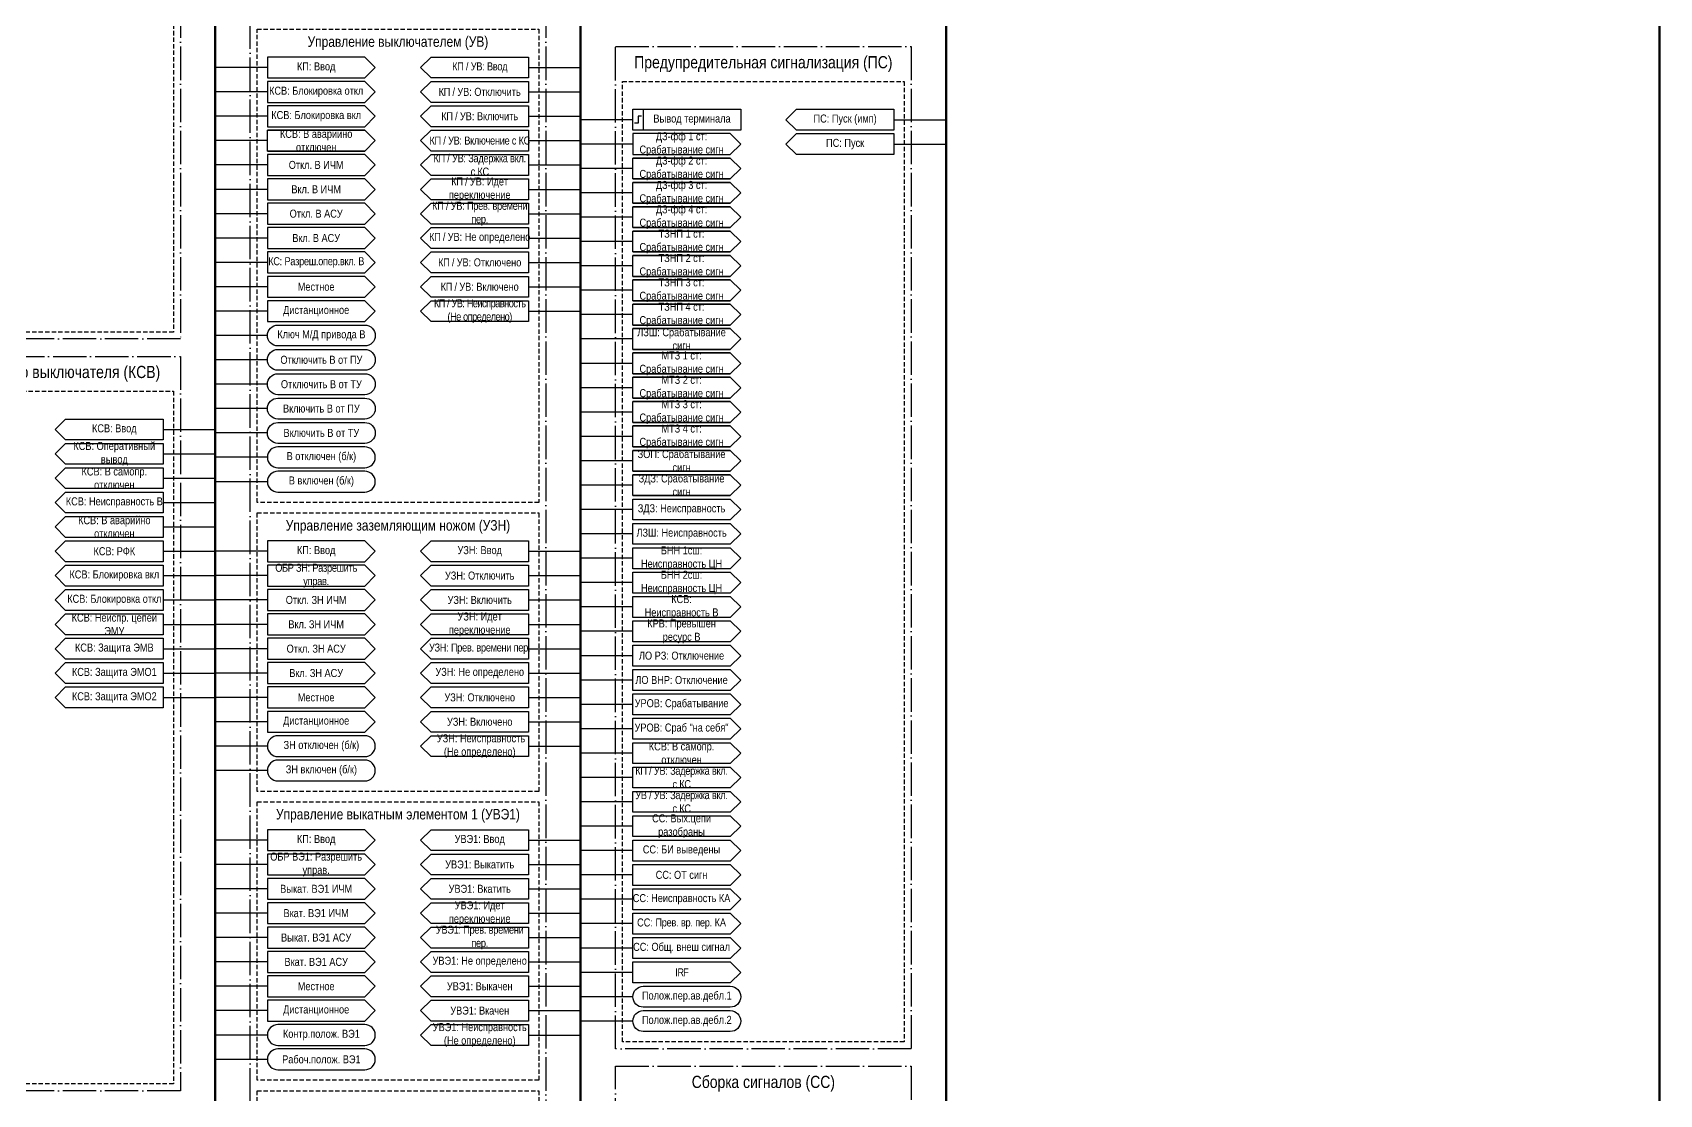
# Model space of a CAD drawing. Header units: millimetres. Extents: x 0 to 1150, y 0 to 1104.
# Drawn here: x 682.5 to 1150, y 339.9 to 645.1 of the extents above; entities that cross this region are included whole.
import ezdxf

# ---------------------------------------------------------------- set-up
doc = ezdxf.new("R2010")
doc.units = ezdxf.units.MM
doc.linetypes.add('ACAD_ISO04W100', pattern=[30, 24, -3, 0, -3])
doc.linetypes.add('штриховая2', pattern=[0.375, 0.25, -0.125])
doc.layers.add('TEXT', color=7, linetype='Continuous', lineweight=25)
doc.styles.add('2.5_Gost_RD', font='ARIALN.TTF', dxfattribs={"height": 2.5})
doc.styles.add('3.5_Gost_RD', font='ARIALN.TTF', dxfattribs={"height": 3.5})

msp = doc.modelspace()

# ---------------------------------------------------------------- linework, layer by layer
at = {"lineweight": 100, "ltscale": 100}
for p, q in [((735, 1009), (735, 39)), ((840, 1009), (840, 39)), ((945, 1009), (945, 39))]:
    msp.add_line(p, q, dxfattribs=at)
at = {"ltscale": 100}
for p, q in [((750, 635), (735, 635)), ((825, 635), (840, 635)), ((750, 628), (735, 628)), ((825, 628), (840, 628)), ((750, 621), (735, 621)), ((825, 621), (840, 621)), ((855, 620), (840, 620)), ((930, 620), (945, 620)), ((750, 614), (735, 614)), ((825, 614), (840, 614)), ((855, 613), (840, 613)), ((930, 613), (945, 613)), ((750, 607), (735, 607)), ((825, 607), (840, 607)), ((855, 606), (840, 606)), ((750, 600), (735, 600)), ((825, 600), (840, 600)), ((855, 599), (840, 599)), ((750, 593), (735, 593)), ((825, 593), (840, 593)), ((855, 592), (840, 592)), ((750, 586), (735, 586)), ((825, 586), (840, 586)), ((855, 585), (840, 585)), ((750, 579), (735, 579)), ((825, 579), (840, 579)), ((855, 578), (840, 578)), ((750, 572), (735, 572)), ((825, 572), (840, 572)), ((855, 571), (840, 571)), ((750, 565), (735, 565)), ((825, 565), (840, 565)), ((855, 564), (840, 564)), ((750, 558), (735, 558)), ((855, 557), (840, 557)), ((750, 551), (735, 551)), ((855, 550), (840, 550)), ((750, 544), (735, 544)), ((855, 543), (840, 543)), ((692, 534), (720, 534)), ((750, 537), (735, 537)), ((855, 536), (840, 536)), ((720, 531), (735, 531)), ((750, 530), (735, 530)), ((855, 529), (840, 529)), ((720, 528), (692, 528)), ((692, 527), (720, 527)), ((720, 524), (735, 524)), ((750, 523), (735, 523)), ((855, 522), (840, 522)), ((720, 517), (735, 517)), ((750, 516), (735, 516)), ((855, 515), (840, 515)), ((720, 514), (692, 514)), ((692, 513), (720, 513)), ((720, 510), (735, 510)), ((720, 507), (692, 507)), ((855, 508), (840, 508)), ((720, 503), (735, 503)), ((855, 501), (840, 501)), ((720, 500), (692, 500)), ((720, 496), (735, 496)), ((750, 496), (735, 496)), ((825, 496), (840, 496)), ((720, 493), (692, 493)), ((855, 494), (840, 494)), ((720, 489), (735, 489)), ((750, 489), (735, 489)), ((825, 489), (840, 489)), ((855, 487), (840, 487)), ((720, 486), (692, 486)), ((720, 482), (735, 482)), ((750, 482), (735, 482)), ((825, 482), (840, 482)), ((720, 479), (692, 479)), ((855, 480), (840, 480)), ((720, 475), (735, 475)), ((750, 475), (735, 475)), ((825, 475), (840, 475)), ((855, 473), (840, 473)), ((720, 472), (692, 472)), ((720, 468), (735, 468)), ((750, 468), (735, 468)), ((825, 468), (840, 468)), ((720, 465), (692, 465)), ((855, 466), (840, 466)), ((720, 461), (735, 461)), ((750, 461), (735, 461)), ((825, 461), (840, 461)), ((855, 459), (840, 459)), ((720, 458), (692, 458)), ((720, 454), (735, 454)), ((750, 454), (735, 454)), ((825, 454), (840, 454)), ((720, 451), (692, 451)), ((825, 451), (797, 451)), ((855, 452), (840, 452)), ((750, 447), (735, 447)), ((825, 447), (840, 447)), ((855, 445), (840, 445)), ((750, 440), (735, 440)), ((825, 444), (797, 444)), ((825, 440), (840, 440)), ((855, 438), (840, 438)), ((750, 433), (735, 433)), ((855, 431), (840, 431)), ((855, 424), (840, 424)), ((855, 417), (840, 417)), ((750, 413), (735, 413)), ((825, 413), (840, 413)), ((855, 410), (840, 410)), ((750, 406), (735, 406)), ((825, 406), (840, 406)), ((855, 403), (840, 403)), ((750, 399), (735, 399)), ((825, 399), (840, 399)), ((855, 396), (840, 396)), ((750, 392), (735, 392)), ((825, 389), (797, 389)), ((825, 392), (840, 392)), ((855, 389), (840, 389)), ((750, 385), (735, 385)), ((825, 385), (840, 385)), ((825, 382), (797, 382)), ((855, 382), (840, 382)), ((750, 378), (735, 378)), ((825, 375), (797, 375)), ((825, 378), (840, 378)), ((855, 375), (840, 375)), ((750, 371), (735, 371)), ((825, 371), (840, 371)), ((825, 368), (797, 368)), ((855, 368), (840, 368)), ((750, 364), (735, 364)), ((825, 361), (797, 361)), ((825, 364), (840, 364)), ((855, 361), (840, 361)), ((750, 357), (735, 357)), ((825, 357), (840, 357)), ((825, 354), (797, 354)), ((750, 350), (735, 350))]:
    msp.add_line(p, q, dxfattribs=at)
at = {"color": 3, "lineweight": 60, "ltscale": 100}
msp.add_lwpolyline([(0, 1061), (1150, 1061), (1150, 0), (0, 0)], close=True, dxfattribs=at)
at = {"color": 251, "linetype": 'ACAD_ISO04W100', "lineweight": 30, "ltscale": 0.4, "true_color": 0x58595b}
for points in [[(640, 1004), (725, 1004), (725, 557), (640, 557)], [(745, 1004), (830, 1004), (830, 229), (745, 229)], [(850, 641), (935, 641), (935, 353), (850, 353)], [(640, 552), (725, 552), (725, 341), (640, 341)], [(850, 348), (935, 348), (935, 172), (850, 172)], [(850, 348), (935, 348), (935, 172), (850, 172)]]:
    msp.add_lwpolyline(points, close=True, dxfattribs=at)
at = {"linetype": 'штриховая2', "ltscale": 5}
for points in [[(642, 758), (723, 758), (723, 559), (642, 559)], [(747, 646), (828, 646), (828, 510), (747, 510)], [(852, 631), (933, 631), (933, 355), (852, 355)], [(642, 542), (723, 542), (723, 343), (642, 343)], [(747, 507), (828, 507), (828, 427), (747, 427)], [(747, 424), (828, 424), (828, 344), (747, 344)], [(747, 341), (828, 341), (828, 261), (747, 261)]]:
    msp.add_lwpolyline(points, close=True, dxfattribs=at)
at = {"ltscale": 100}
for points in [[(794, 635), (797, 638), (825, 638), (825, 632), (797, 632), (794, 635)], [(825, 625), (797, 625), (794, 628), (797, 631), (825, 631), (825, 625), (797, 625), (794, 628), (797, 631), (825, 631)], [(825, 618), (797, 618), (794, 621), (797, 624), (825, 624), (825, 618), (797, 618), (794, 621), (797, 624), (825, 624)], [(899, 620), (902, 623), (930, 623), (930, 617), (902, 617), (899, 620)], [(750, 611), (778, 611), (781, 614), (778, 617), (750, 617), (778, 617), (781, 614), (778, 611), (750, 611), (750, 617)], [(794, 614), (797, 617), (825, 617), (825, 611), (797, 611), (794, 614)], [(899, 613), (902, 616), (930, 616), (930, 610), (902, 610), (899, 613)], [(794, 607), (797, 610), (825, 610), (825, 604), (797, 604), (794, 607)], [(794, 600), (797, 603), (825, 603), (825, 597), (797, 597), (794, 600)], [(825, 590), (797, 590), (794, 593), (797, 596), (825, 596), (825, 590), (797, 590), (794, 593), (797, 596), (825, 596)], [(794, 586), (797, 589), (825, 589), (825, 583), (797, 583), (794, 586)], [(794, 579), (797, 582), (825, 582), (825, 576), (797, 576), (794, 579)], [(794, 572), (797, 575), (825, 575), (825, 569), (797, 569), (794, 572)], [(794, 565), (797, 568), (825, 568), (825, 562), (797, 562), (794, 565)], [(689, 531), (692, 534), (720, 534), (720, 528), (692, 528), (689, 531)], [(689, 524), (692, 527), (720, 527), (720, 521), (692, 521), (689, 524)], [(689, 517), (692, 520), (720, 520), (720, 514), (692, 514), (689, 517)], [(689, 510), (692, 513), (720, 513), (720, 507), (692, 507), (689, 510)], [(855, 511), (883, 511), (886, 508), (883, 505), (855, 505), (855, 511)], [(689, 503), (692, 506), (720, 506), (720, 500), (692, 500), (689, 503)], [(855, 504), (883, 504), (886, 501), (883, 498), (855, 498), (855, 504)], [(689, 496), (692, 499), (720, 499), (720, 493), (692, 493), (689, 496)], [(794, 496), (797, 499), (825, 499), (825, 493), (797, 493), (794, 496)], [(855, 497), (883, 497), (886, 494), (883, 491), (855, 491), (855, 497)], [(689, 489), (692, 492), (720, 492), (720, 486), (692, 486), (689, 489)], [(794, 489), (797, 492), (825, 492), (825, 486), (797, 486), (794, 489)], [(855, 490), (883, 490), (886, 487), (883, 484), (855, 484), (855, 490)], [(689, 482), (692, 485), (720, 485), (720, 479), (692, 479), (689, 482)], [(794, 482), (797, 485), (825, 485), (825, 479), (797, 479), (794, 482)], [(855, 483), (883, 483), (886, 480), (883, 477), (855, 477), (855, 483)], [(689, 475), (692, 478), (720, 478), (720, 472), (692, 472), (689, 475)], [(794, 475), (797, 478), (825, 478), (825, 472), (797, 472), (794, 475)], [(855, 476), (883, 476), (886, 473), (883, 470), (855, 470), (855, 476)], [(689, 468), (692, 471), (720, 471), (720, 465), (692, 465), (689, 468)], [(794, 468), (797, 471), (825, 471), (825, 465), (797, 465), (794, 468)], [(855, 469), (883, 469), (886, 466), (883, 463), (855, 463), (855, 469)], [(689, 461), (692, 464), (720, 464), (720, 458), (692, 458), (689, 461)], [(794, 461), (797, 464), (825, 464), (825, 458), (797, 458), (794, 461)], [(855, 462), (883, 462), (886, 459), (883, 456), (855, 456), (855, 462)], [(689, 454), (692, 457), (720, 457), (720, 451), (692, 451), (689, 454)], [(794, 454), (797, 457), (825, 457), (825, 451), (797, 451), (794, 454)], [(855, 455), (883, 455), (886, 452), (883, 449), (855, 449), (855, 455)], [(794, 447), (797, 450), (825, 450), (825, 444), (797, 444), (794, 447)], [(855, 448), (883, 448), (886, 445), (883, 442), (855, 442), (855, 448)], [(794, 440), (797, 443), (825, 443), (825, 437), (797, 437), (794, 440)], [(855, 441), (883, 441), (886, 438), (883, 435), (855, 435), (855, 441)], [(855, 434), (883, 434), (886, 431), (883, 428), (855, 428), (855, 434)], [(855, 427), (883, 427), (886, 424), (883, 421), (855, 421), (855, 427)], [(855, 420), (883, 420), (886, 417), (883, 414), (855, 414), (855, 420)], [(794, 413), (797, 416), (825, 416), (825, 410), (797, 410), (794, 413)], [(855, 413), (883, 413), (886, 410), (883, 407), (855, 407), (855, 413)], [(794, 406), (797, 409), (825, 409), (825, 403), (797, 403), (794, 406)], [(855, 406), (883, 406), (886, 403), (883, 400), (855, 400), (855, 406)], [(794, 399), (797, 402), (825, 402), (825, 396), (797, 396), (794, 399)], [(855, 399), (883, 399), (886, 396), (883, 393), (855, 393), (855, 399)], [(794, 392), (797, 395), (825, 395), (825, 389), (797, 389), (794, 392)], [(855, 392), (883, 392), (886, 389), (883, 386), (855, 386), (855, 392)], [(794, 385), (797, 388), (825, 388), (825, 382), (797, 382), (794, 385)], [(855, 385), (883, 385), (886, 382), (883, 379), (855, 379), (855, 385)], [(794, 378), (797, 381), (825, 381), (825, 375), (797, 375), (794, 378)], [(794, 371), (797, 374), (825, 374), (825, 368), (797, 368), (794, 371)], [(855, 378), (883, 378), (886, 375), (883, 372), (855, 372), (855, 378)], [(794, 364), (797, 367), (825, 367), (825, 361), (797, 361), (794, 364)], [(794, 357), (797, 360), (825, 360), (825, 354), (797, 354), (794, 357)]]:
    msp.add_lwpolyline(points, dxfattribs=at)
for points in [[(855, 623), (858, 623), (858, 617), (855, 617)], [(855, 623), (886, 623), (886, 617), (855, 617)]]:
    msp.add_lwpolyline(points, close=True, dxfattribs=at)
at = {"lineweight": 30, "ltscale": 100}
msp.add_lwpolyline([(857.5, 621), (856.5, 621), (856.5, 619), (855.5, 619)], dxfattribs=at)
at = {"ltscale": 100}
for points in [[(753, 555, -1), (753, 561), (778, 561, -1), (778, 555)], [(753, 548, -1), (753, 554), (778, 554, -1), (778, 548)], [(753, 541, -1), (753, 547), (778, 547, -1), (778, 541)], [(753, 534, -1), (753, 540), (778, 540, -1), (778, 534)], [(753, 527, -1), (753, 533), (778, 533, -1), (778, 527)], [(753, 520), (778, 520, 1), (778, 526), (753, 526, 1)], [(753, 513), (778, 513, 1), (778, 519), (753, 519, 1)], [(753, 437), (778, 437, 1), (778, 443), (753, 443, 1)], [(753, 430), (778, 430, 1), (778, 436), (753, 436, 1)], [(858, 365, -1), (858, 371), (883, 371, -1), (883, 365)], [(753, 354), (778, 354, 1), (778, 360), (753, 360, 1)], [(858, 358, -1), (858, 364), (883, 364, -1), (883, 358)], [(753, 347), (778, 347, 1), (778, 353), (753, 353, 1)]]:
    msp.add_lwpolyline(points, format="xyb", close=True, dxfattribs=at)
at = {"layer": 'TEXT', "ltscale": 100}
for points in [[(750, 638), (750, 632), (778, 632), (781, 635), (778, 638)], [(750, 631), (750, 625), (778, 625), (781, 628), (778, 631)], [(750, 624), (750, 618), (778, 618), (781, 621), (778, 624)], [(855, 616), (855, 610), (883, 610), (886, 613), (883, 616)], [(750, 610), (750, 604), (778, 604), (781, 607), (778, 610)], [(750, 603), (750, 597), (778, 597), (781, 600), (778, 603)], [(750, 596), (750, 590), (778, 590), (781, 593), (778, 596)], [(750, 589), (750, 583), (778, 583), (781, 586), (778, 589)], [(750, 582), (750, 576), (778, 576), (781, 579), (778, 582)], [(750, 575), (750, 569), (778, 569), (781, 572), (778, 575)], [(750, 568), (750, 562), (778, 562), (781, 565), (778, 568)], [(750, 499), (750, 493), (778, 493), (781, 496), (778, 499)], [(750, 492), (750, 486), (778, 486), (781, 489), (778, 492)], [(750, 485), (750, 479), (778, 479), (781, 482), (778, 485)], [(750, 478), (750, 472), (778, 472), (781, 475), (778, 478)], [(750, 471), (750, 465), (778, 465), (781, 468), (778, 471)], [(750, 464), (750, 458), (778, 458), (781, 461), (778, 464)], [(750, 457), (750, 451), (778, 451), (781, 454), (778, 457)], [(750, 450), (750, 444), (778, 444), (781, 447), (778, 450)], [(750, 416), (750, 410), (778, 410), (781, 413), (778, 416)], [(750, 409), (750, 403), (778, 403), (781, 406), (778, 409)], [(750, 402), (750, 396), (778, 396), (781, 399), (778, 402)], [(750, 395), (750, 389), (778, 389), (781, 392), (778, 395)], [(750, 388), (750, 382), (778, 382), (781, 385), (778, 388)], [(750, 381), (750, 375), (778, 375), (781, 378), (778, 381)], [(750, 374), (750, 368), (778, 368), (781, 371), (778, 374)], [(750, 367), (750, 361), (778, 361), (781, 364), (778, 367)]]:
    msp.add_lwpolyline(points, close=True, dxfattribs=at)
for points in [[(855, 603), (883, 603), (886, 606), (883, 609), (855, 609), (883, 609), (886, 606), (883, 603), (855, 603), (855, 609)], [(855, 596), (883, 596), (886, 599), (883, 602), (855, 602), (883, 602), (886, 599), (883, 596), (855, 596), (855, 602)], [(855, 589), (883, 589), (886, 592), (883, 595), (855, 595), (883, 595), (886, 592), (883, 589), (855, 589), (855, 595)], [(855, 582), (883, 582), (886, 585), (883, 588), (855, 588), (883, 588), (886, 585), (883, 582), (855, 582), (855, 588)], [(855, 575), (883, 575), (886, 578), (883, 581), (855, 581), (883, 581), (886, 578), (883, 575), (855, 575), (855, 581)], [(855, 568), (883, 568), (886, 571), (883, 574), (855, 574), (883, 574), (886, 571), (883, 568), (855, 568), (855, 574)], [(855, 561), (883, 561), (886, 564), (883, 567), (855, 567), (883, 567), (886, 564), (883, 561), (855, 561), (855, 567)], [(855, 554), (883, 554), (886, 557), (883, 560), (855, 560), (883, 560), (886, 557), (883, 554), (855, 554), (855, 560)], [(855, 547), (883, 547), (886, 550), (883, 553), (855, 553), (883, 553), (886, 550), (883, 547), (855, 547), (855, 553)], [(855, 540), (883, 540), (886, 543), (883, 546), (855, 546), (883, 546), (886, 543), (883, 540), (855, 540), (855, 546)], [(855, 533), (883, 533), (886, 536), (883, 539), (855, 539), (883, 539), (886, 536), (883, 533), (855, 533), (855, 539)], [(855, 526), (883, 526), (886, 529), (883, 532), (855, 532), (883, 532), (886, 529), (883, 526), (855, 526), (855, 532)], [(855, 519), (883, 519), (886, 522), (883, 525), (855, 525), (883, 525), (886, 522), (883, 519), (855, 519), (855, 525)], [(855, 512), (883, 512), (886, 515), (883, 518), (855, 518), (883, 518), (886, 515), (883, 512), (855, 512), (855, 518)]]:
    msp.add_lwpolyline(points, dxfattribs=at)

# ---------------------------------------------------------------- texts
at = {"color": 30, "ltscale": 100, "attachment_point": 5, "style": '3.5_Gost_RD'}
for s, insert, char_height, width in [('Управление выключателем (УВ)', (787.5, 642), 3, 81), ('Предупредительная сигнализация (ПС)', (892.5, 636), 3.5, 85), ('Контроль силового выключателя (КСВ)', (682.5, 547), 3.5, 85), ('Управление заземляющим ножом (УЗН)', (787.5, 503), 3, 81), ('Управление выкатным элементом 1 (УВЭ1)', (787.5, 420), 3, 81), ('Сборка сигналов (СС)', (892.5, 343), 3.5, 85), ('Сборка сигналов (СС)', (892.5, 343), 3.5, 85)]:
    msp.add_mtext(s, dxfattribs=dict(at, insert=insert, char_height=char_height, width=width))
at = {"ltscale": 100, "char_height": 2.3, "attachment_point": 5, "style": '2.5_Gost_RD'}
for s, insert, width in [('{\\T0.95;КП / УВ: Ввод}', (811, 635), 28), ('{\\T0.95;КП / }УВ: Отключить', (811, 628), 28), ('{\\T0.95;КП / }УВ: Включить', (811, 621), 28), ('{\\T0.95;КП / УВ: Включение с КС}', (811, 614), 28), ('{\\T0.95;КП / УВ: Задержка вкл. с КС}', (811, 607), 28), ('{\\T0.95;КП / }УВ: Идет переключение', (811, 600), 28), ('{\\T0.95;КП / УВ: Прев. времени пер.}', (811, 593), 28), ('{\\T0.95;КП / }УВ: Не определено', (811, 586), 28), ('{\\T0.95;КП / }УВ: Отключено', (811, 579), 28), ('{\\T0.95;КП / }УВ: Включено', (811, 572), 28), ('{\\T0.9;КП / УВ: Неисправность (Не определено)}', (811, 565), 28), ('КСВ: Ввод', (706, 531), 28), ('КСВ: Оперативный вывод', (706, 524), 28), ('КСВ: В самопр. отключен', (706, 517), 28), ('КСВ: Неисправность В', (706, 510), 28), ('КСВ: В аварийно отключен', (706, 503), 28), ('КСВ: РФК', (706, 496), 28), ('УЗН: Ввод', (811, 496), 28), ('КСВ: Блокировка вкл', (706, 489), 28), ('УЗН: Отключить', (811, 489), 28), ('КСВ: Блокировка откл', (706, 482), 28), ('УЗН: Включить', (811, 482), 28), ('КСВ: Неиспр. цепей ЭМУ', (706, 475), 28), ('УЗН: Идет переключение', (811, 475), 28), ('КСВ: Защита ЭМВ', (706, 468), 28), ('{\\T0.95;УЗН: Прев. времени пер.}', (811, 468), 28), ('КСВ: Защита ЭМО1', (706, 461), 28), ('УЗН: Не определено', (811, 461), 28), ('\\pt16.1;КСВ: Защита ЭМО2', (706, 454), 28), ('УЗН: Отключено', (811, 454), 28), ('УЗН: Включено', (811, 447), 28), ('ЗН отключен (б/к)', (765.5, 440), 31), (' УЗН: Неисправность (Не определено)', (811, 440), 28), ('ЗН включен (б/к)', (765.5, 433), 31), ('УВЭ1: Ввод', (811, 413), 28), ('УВЭ1: Выкатить', (811, 406), 28), ('УВЭ1: Вкатить', (811, 399), 28), ('УВЭ1: Идет переключение', (811, 392), 28), ('{\\T0.95;УВЭ1: Прев. времени пер.}', (811, 385), 28), ('УВЭ1: Не определено', (811, 378), 28), ('УВЭ1: Выкачен', (811, 371), 28), ('Полож.пер.ав.дебл.1', (870.5, 368), 31), ('УВЭ1: Вкачен', (811, 364), 28), ('УВЭ1: Неисправность (Не определено)', (811, 357), 28), ('Полож.пер.ав.дебл.2', (870.5, 361), 31)]:
    msp.add_mtext(s, dxfattribs=dict(at, insert=insert, width=width))
at = {"layer": 'TEXT', "ltscale": 100, "char_height": 2.3, "attachment_point": 5, "style": '2.5_Gost_RD'}
for s, insert, width in [('КП: Ввод', (764, 635), 28), ('КСВ: Блокировка откл', (764, 628), 28), ('КСВ: Блокировка вкл', (764, 621), 28), ('КСВ: В аварийно отключен', (764, 614), 28), ('Вывод терминала', (872, 620), 28), ('ПС: Пуск (имп)', (916, 620), 28), ('ДЗ-фф 1 ст: Срабатывание сигн', (869, 613), 28), ('ПС: Пуск', (916, 613), 28), ('Откл. В ИЧМ', (764, 607), 28), ('Вкл. В ИЧМ', (764, 600), 28), ('Откл. В АСУ', (764, 593), 28), ('Вкл. В АСУ', (764, 586), 28), ('{\\T0.95;КС: Разреш.опер.вкл. В}', (764, 579), 28), ('Местное', (764, 572), 28), ('Дистанционное', (764, 565), 28), ('Ключ М/Д привода В', (765.5, 558), 31), ('Отключить В от ПУ', (765.5, 551), 31), ('Отключить В от ТУ', (765.5, 544), 31), ('Включить В от ПУ', (765.5, 537), 31), ('\\A1;МТЗ 3 ст: Срабатывание{\\A0; сигн}', (869, 536), 28), ('Включить В от ТУ', (765.5, 530), 31), ('\\A1;МТЗ 4 ст: Срабатывание{\\A0; сигн}', (869, 529), 28), ('В отключен (б/к)', (765.5, 523), 31), ('ЗОП: Срабатывание сигн', (869, 522), 28), ('В включен (б/к)', (765.5, 516), 31), ('ЗДЗ: Срабатывание сигн', (869, 515), 28), ('ЗДЗ: Неисправность', (869, 508), 28), ('ЛЗШ: Неисправность', (869, 501), 28), ('КП: Ввод', (764, 496), 28), ('БНН 1сш: \\PНеисправность ЦН', (869, 494), 28), ('{\\T0.95;ОБР ЗН: Разрешить управ.}', (764, 489), 28), ('БНН 2сш: \\PНеисправность ЦН', (869, 487), 28), ('Откл. ЗН ИЧМ', (764, 482), 28), ('КСВ: \\PНеисправность В', (869, 480), 28), ('Вкл. ЗН ИЧМ', (764, 475), 28), ('КРВ: Превышен ресурс В', (869, 473), 28), ('Откл. ЗН АСУ', (764, 468), 28), ('ЛО РЗ: Отключение', (869, 466), 28), ('Вкл. ЗН АСУ', (764, 461), 28), ('ЛО ВНР: Отключение', (869, 459), 28), ('Местное', (764, 454), 28), ('УРОВ: Срабатывание', (869, 452), 28), ('Дистанционное', (764, 447), 28), ('УРОВ: Сраб "на себя"', (869, 445), 28), ('КСВ: В самопр. отключен', (869, 438), 28), ('{\\T0.95;КП / УВ: Задержка вкл. с КС}', (869, 431), 28), ('{\\T0.95;УВ / УВ: Задержка вкл. с КС}', (869, 424), 28), ('СС: Вых.цепи разобраны', (869, 417), 28), ('КП: Ввод', (764, 413), 28), ('СС: БИ выведены', (869, 410), 28), ('ОБР ВЭ1: Разрешить управ.', (764, 406), 28), ('СС: ОТ сигн', (869, 403), 28), ('Выкат. ВЭ1 ИЧМ', (764, 399), 28), ('СС: Неисправность КА', (869, 396), 28), ('Вкат. ВЭ1 ИЧМ', (764, 392), 28), ('СС: {\\T0.95;Прев. вр. пер.} КА', (869, 389), 28), ('Выкат. ВЭ1 АСУ', (764, 385), 28), ('СС: Общ. внеш сигнал', (869, 382), 28), ('Вкат. ВЭ1 АСУ', (764, 378), 28), ('{\\T0.85;\\C256;IRF}', (869, 375), 28), ('Местное', (764, 371), 28), ('Дистанционное', (764, 364), 28), ('Контр.полож. ВЭ1', (765.5, 357), 31), ('\\pt18.4;Рабоч.полож. ВЭ1', (765.5, 350), 31)]:
    msp.add_mtext(s, dxfattribs=dict(at, insert=insert, width=width))
at = {"layer": 'TEXT', "color": 0, "ltscale": 100, "char_height": 2.3, "width": 28, "attachment_point": 5, "style": '2.5_Gost_RD'}
for s, insert in [('{\\C256;ДЗ-фф 2 ст: Срабатывание сигн}', (869, 606)), ('{\\C256;ДЗ-фф 3 ст: Срабатывание сигн}', (869, 599)), ('{\\C256;ДЗ-фф 4 ст: Срабатывание сигн}', (869, 592)), ('\\A1;{\\C256;ТЗНП 1 ст: \\A0;Срабатывание сигн}', (869, 585)), ('\\A1;{\\C256;ТЗНП 2 ст: \\A0;Срабатывание сигн}', (869, 578)), ('\\A1;{\\C256;ТЗНП 3 ст: \\A0;Срабатывание сигн}', (869, 571)), ('\\A1;{\\C256;ТЗНП 4 ст: \\A0;Срабатывание сигн}', (869, 564)), ('{\\C256;ЛЗШ: Срабатывание сигн}', (869, 557)), ('\\A1;{\\C256;МТЗ 1 ст: Срабатывание\\A0; сигн}', (869, 550)), ('\\A1;{\\C256;МТЗ 2 ст: Срабатывание\\A0; сигн}', (869, 543))]:
    msp.add_mtext(s, dxfattribs=dict(at, insert=insert))

doc.saveas('drawing.dxf')
